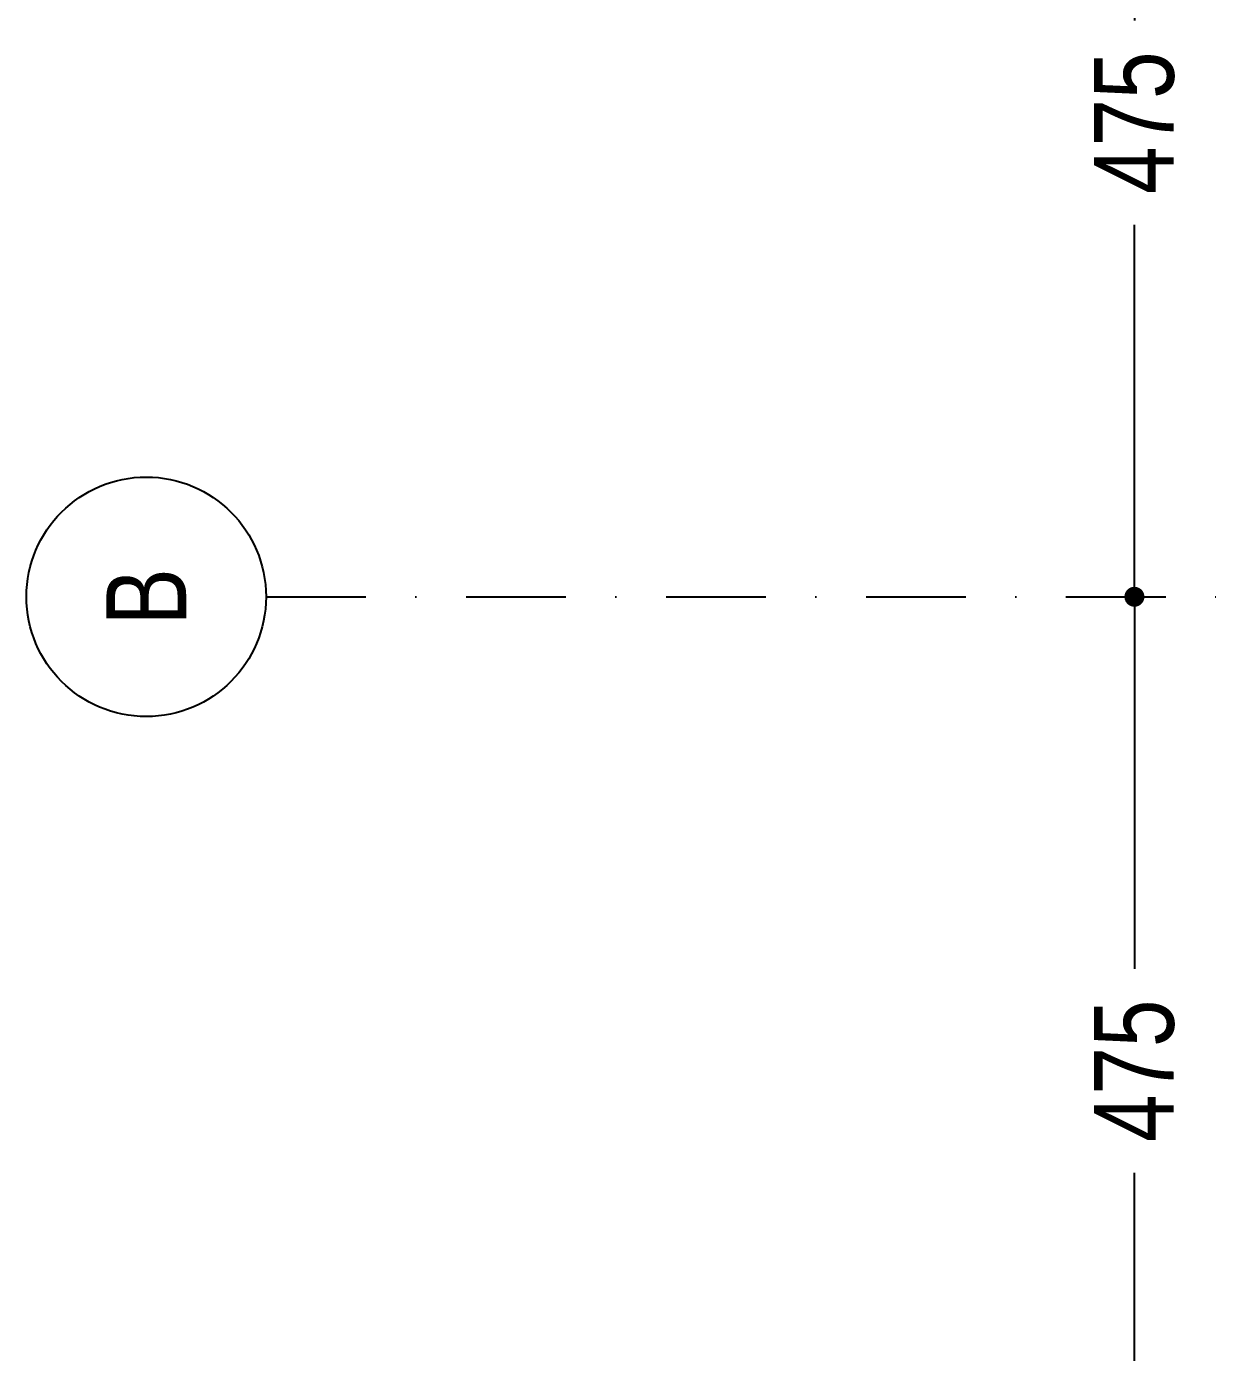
# Model space of a CAD drawing. Header units: centimetres. Extents: x 26569 to 160723, y -3143 to 14565.
# Drawn here: x 45416.5 to 45712.4, y 1173.6 to 1505.8 of the extents above; entities that cross this region are included whole.
import ezdxf
from ezdxf.enums import TextEntityAlignment as Align

# ---------------------------------------------------------------- set-up
doc = ezdxf.new("R2010")
doc.units = ezdxf.units.CM
doc.header["$LTSCALE"] = 100
doc.linetypes.add('DASHDOT2', pattern=[0.5, 0.25, -0.125, 0, -0.125])
doc.layers.add('A-ANNO-DIMS', color=187, linetype='Continuous')
doc.layers.add('A-ANNO-GRID', color=155, linetype='DASHDOT2')
doc.styles.add('Fields_100', font='act_simplex.shx', dxfattribs={"width": 0.8, "height": 20})
doc.dimstyles.new('FIELDS_100', dxfattribs={"dimscale": 0, "dimtxt": 20, "dimasz": 5, "dimexe": 5, "dimexo": 5, "dimgap": 5, "dimtad": 0, "dimdec": 0, "dimzin": 0, "dimdsep": 46, "dimtxsty": 'Fields_100', "dimblk": 'DOT', "dimcen": 0.09, "dimclrt": 50, "dimadec": 0, "dimazin": 0, "dimtfac": 1, "dimtdec": 0, "dimtix": 1, "dimtofl": 0, "dimtmove": 1, "dimatfit": 3, "dimfxl": 5, "dimfxlon": 1, "dimtolj": 1, "dimtzin": 0, "dimarcsym": 0})

# ---------------------------------------------------------------- blocks, each defined once
blk = doc.blocks.new('_Dot')
at = {"color": 0, "linetype": 'ByBlock', "lineweight": -2}
blk.add_line((-0.5, 0), (-1, 0), dxfattribs=at)
at = {"color": 0, "linetype": 'ByBlock', "const_width": 0.5}
blk.add_lwpolyline([(-0.25, 0, 1), (0.25, 0, 1)], format="xyb", close=True, dxfattribs=at)
blk = doc.blocks.new('*D680')
at = {"layer": 'A-ANNO-DIMS', "color": 0, "lineweight": -2, "transparency": 16777216}
for p, q in [((45689.07, 1362.91), (45699.07, 1362.91)), ((45694.07, 1357.91), (45694.07, 1269.73)), ((45694.07, 1130.41), (45694.07, 1218.59)), ((45689.07, 1125.41), (45699.07, 1125.41))]:
    blk.add_line(p, q, dxfattribs=at)
at = {"layer": 'DEFPOINTS', "color": 0, "transparency": 16777216}
for p in [(45594.07, 1362.91), (45694.07, 1362.91), (45594.07, 1125.41)]:
    blk.add_point(p, dxfattribs=at)
at = {"layer": 'A-ANNO-DIMS', "color": 0, "lineweight": -2, "transparency": 16777216, "xscale": 5, "yscale": 5, "zscale": 5}
for p, rotation in [((45694.07, 1362.91), 90), ((45694.07, 1125.41), 270)]:
    blk.add_blockref('_Dot', p, dxfattribs=dict(at, rotation=rotation))
at = {"layer": 'A-ANNO-DIMS', "color": 50, "transparency": 16777216, "insert": (45694.07, 1244.16), "char_height": 20, "attachment_point": 5, "rotation": 90, "style": 'Fields_100'}
blk.add_mtext('\\A1;475', dxfattribs=at)
blk = doc.blocks.new('*D681')
at = {"layer": 'A-ANNO-DIMS', "color": 0, "lineweight": -2, "transparency": 16777216}
for p, q in [((45689.07, 1600.41), (45699.07, 1600.41)), ((45694.07, 1595.41), (45694.07, 1507.23)), ((45694.07, 1367.91), (45694.07, 1456.09)), ((45689.07, 1362.91), (45699.07, 1362.91))]:
    blk.add_line(p, q, dxfattribs=at)
at = {"layer": 'DEFPOINTS', "color": 0, "transparency": 16777216}
for p in [(45594.07, 1600.41), (45694.07, 1600.41), (45594.07, 1362.91)]:
    blk.add_point(p, dxfattribs=at)
at = {"layer": 'A-ANNO-DIMS', "color": 0, "lineweight": -2, "transparency": 16777216, "xscale": 5, "yscale": 5, "zscale": 5}
for p, rotation in [((45694.07, 1600.41), 90), ((45694.07, 1362.91), 270)]:
    blk.add_blockref('_Dot', p, dxfattribs=dict(at, rotation=rotation))
at = {"layer": 'A-ANNO-DIMS', "color": 50, "transparency": 16777216, "insert": (45694.07, 1481.66), "char_height": 20, "attachment_point": 5, "rotation": 90, "style": 'Fields_100'}
blk.add_mtext('\\A1;475', dxfattribs=at)

msp = doc.modelspace()

# ---------------------------------------------------------------- linework, layer by layer
at = {"layer": 'A-ANNO-GRID'}
msp.add_line((45476.53, 1362.91), (46260.77, 1362.91), dxfattribs=at)
at = {"layer": 'A-ANNO-GRID', "linetype": 'Continuous', "ltscale": 10}
msp.add_circle((45446.53, 1362.91), 30, dxfattribs=at)

# ---------------------------------------------------------------- texts
at = {"layer": 'A-ANNO-GRID', "color": 50, "style": 'Fields_100', "width": 0.8}
msp.add_text('B', height=20, rotation=90, dxfattribs=at).set_placement((45446.53, 1362.91), align=Align.MIDDLE_CENTER)

# ---------------------------------------------------------------- dimensions: what is measured, and where the dimension line sits
at = {"layer": 'A-ANNO-DIMS'}
for base, p1, p2, picture, middle in [((45694.07, 1600.41), (45594.07, 1362.91), (45594.07, 1600.41), '*D681', (45694.07, 1481.66)), ((45694.07, 1362.91), (45594.07, 1125.41), (45594.07, 1362.91), '*D680', (45694.07, 1244.16))]:
    dim = msp.add_linear_dim(base=base, p1=p1, p2=p2, angle=90, dimstyle='FIELDS_100', override={"dimscale": 1, "dimlfac": 2}, dxfattribs=at)
    dim.commit()
    dim.dimension.update_dxf_attribs({"geometry": picture, "text_midpoint": middle})

doc.saveas('drawing.dxf')
